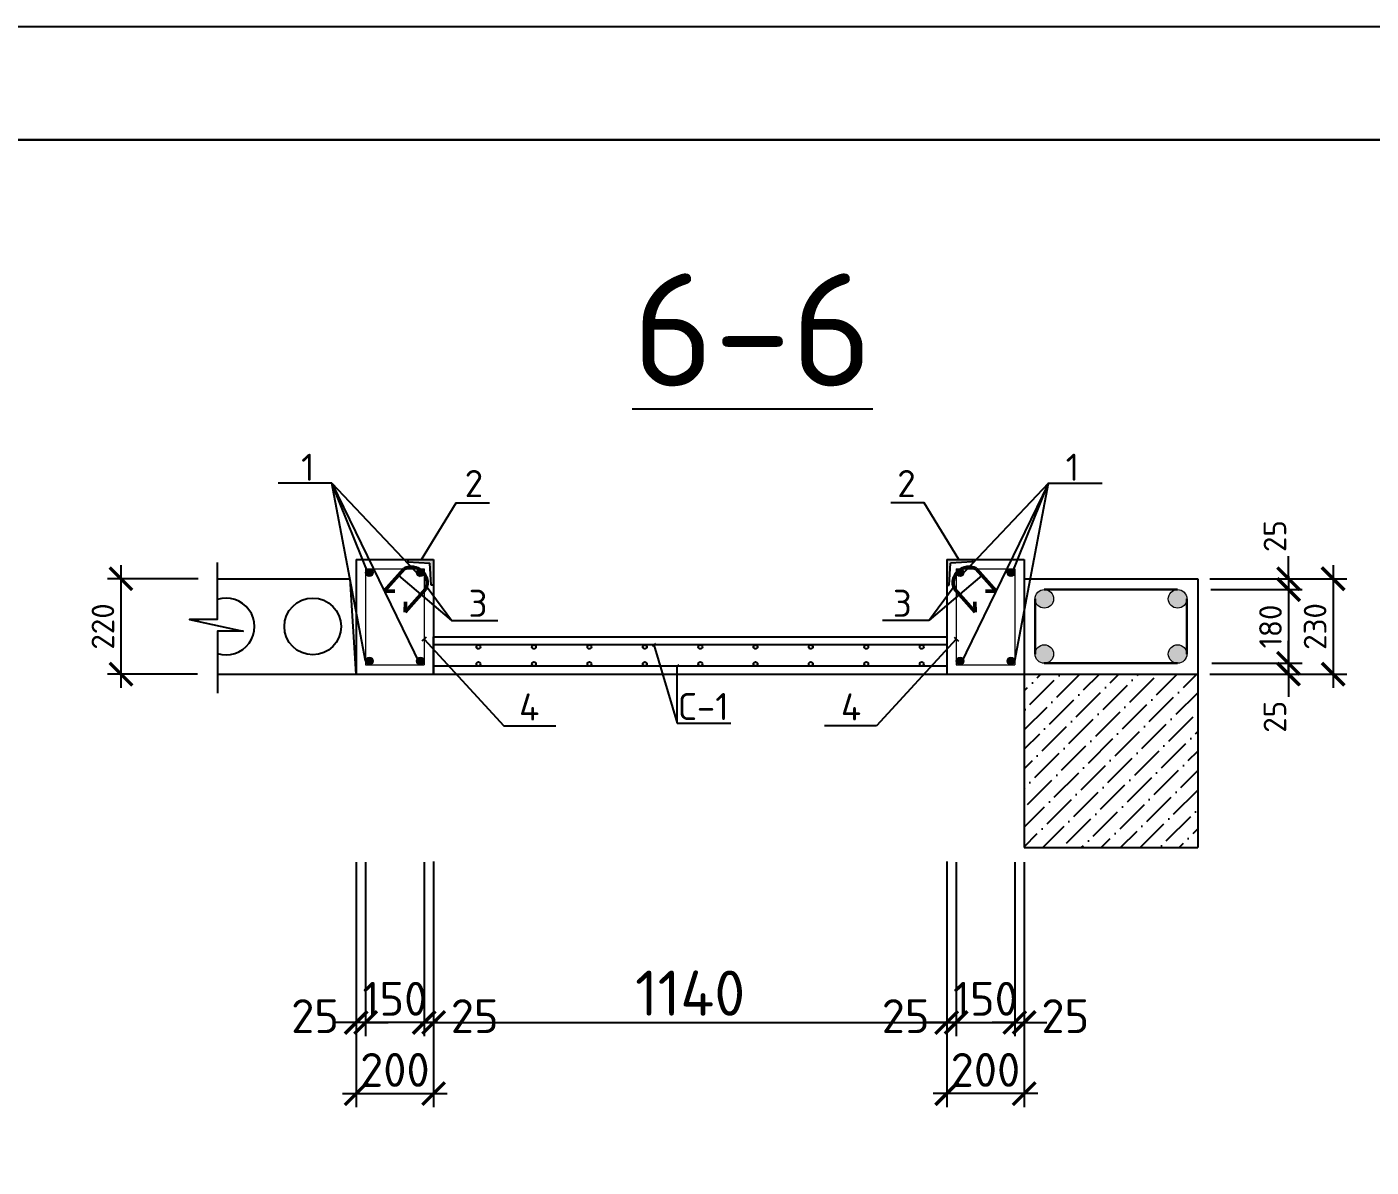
# Model space of a CAD drawing. Header units: millimetres. Extents: x 572274 to 2241483, y -888675 to -304135.
# Drawn here: x 1695930 to 1701883, y -620858 to -615807 of the extents above; entities that cross this region are included whole.
import ezdxf

# ---------------------------------------------------------------- set-up
doc = ezdxf.new("R2010")
doc.units = ezdxf.units.MM
doc.layers.add('CP-NAME', color=7, linetype='Continuous')
for name, color, linetype, lineweight in [('TOLSHINA', 5, 'Continuous', 20), ('откосы', 161, 'Continuous', 15), ('Размер', 150, 'Continuous', 5)]:
    doc.layers.add(name, color=color, linetype=linetype, lineweight=lineweight)
doc.styles.get("Standard").update_dxf_attribs({"font": 'isocpeur.ttf'})
doc.dimstyles.new('Copy(2) of ISO-25', dxfattribs={"dimtxt": 300, "dimasz": 180, "dimexe": 60, "dimexo": 0, "dimgap": 80, "dimtad": 1, "dimtxsty": 'Standard', "dimblk": 'ARCHTICK', "dimcen": 150, "dimdle": 60, "dimazin": 0, "dimtfac": 1, "dimtmove": 0, "dimatfit": 3, "dimfxl": 60, "dimarcsym": 0})

# ---------------------------------------------------------------- blocks, each defined once
blk = doc.blocks.new('_ArchTick')
at = {"color": 0, "linetype": 'ByBlock', "const_width": 0.15}
blk.add_lwpolyline([(-0.5, -0.5), (0.5, 0.5)], dxfattribs=at)
blk = doc.blocks.new('*D1065')
at = {"layer": 'Defpoints', "color": 0, "lineweight": 25, "transparency": 16777216}
for p in [(1697731.2, -619503.4), (1700003.2, -619503.4), (1700003.2, -620217.2)]:
    blk.add_point(p, dxfattribs=at)
at = {"layer": 'Размер', "color": 0, "lineweight": -2, "transparency": 16777216}
for p, q in [((1697731.2, -619503.4), (1697731.2, -620277.2)), ((1700003.2, -619503.4), (1700003.2, -620277.2)), ((1697671.2, -620217.2), (1700063.2, -620217.2))]:
    blk.add_line(p, q, dxfattribs=at)
at = {"layer": 'Размер', "color": 0, "lineweight": -2, "transparency": 16777216, "xscale": 100, "yscale": 100, "zscale": 100, "rotation": 180}
blk.add_blockref('_ArchTick', (1697731.2, -620217.2), dxfattribs=at)
at = {"layer": 'Размер', "color": 0, "lineweight": -2, "transparency": 16777216, "xscale": 100, "yscale": 100, "zscale": 100}
blk.add_blockref('_ArchTick', (1700003.2, -620217.2), dxfattribs=at)
at = {"layer": 'Размер', "color": 0, "transparency": 16777216, "insert": (1698867.2, -620087.2), "char_height": 220, "attachment_point": 5}
blk.add_mtext('{\\H0.9091x;1140}', dxfattribs=at)
blk = doc.blocks.new('*D1048')
at = {"layer": 'Defpoints', "color": 0, "lineweight": 25, "transparency": 16777216}
for p in [(1701173.5, -618299.8), (1701177.5, -618626.4), (1701517, -618626.4)]:
    blk.add_point(p, dxfattribs=at)
at = {"layer": 'Размер', "color": 0, "lineweight": -2, "transparency": 16777216}
for p, q in [((1701517, -618239.8), (1701517, -618686.4)), ((1701173.5, -618299.8), (1701577, -618299.8)), ((1701177.5, -618626.4), (1701577, -618626.4))]:
    blk.add_line(p, q, dxfattribs=at)
at = {"layer": 'Размер', "color": 0, "lineweight": -2, "transparency": 16777216, "xscale": 100, "yscale": 100, "zscale": 100}
for p, rotation in [((1701517, -618299.8), 90), ((1701517, -618626.4), 270)]:
    blk.add_blockref('_ArchTick', p, dxfattribs=dict(at, rotation=rotation))
at = {"layer": 'Размер', "color": 0, "transparency": 16777216, "insert": (1701437, -618463.1), "char_height": 220, "attachment_point": 5, "rotation": 90}
blk.add_mtext('{\\H0.4545x;180}', dxfattribs=at)
blk = doc.blocks.new('*D1049')
at = {"layer": 'Defpoints', "color": 0, "lineweight": 25, "transparency": 16777216}
for p in [(1701177.5, -618626.4), (1701517, -618626.4), (1701168.2, -618674.4)]:
    blk.add_point(p, dxfattribs=at)
at = {"layer": 'Размер', "color": 0, "lineweight": -2, "transparency": 16777216}
for p, q in [((1701517, -618626.4), (1701517, -618526.4)), ((1701177.5, -618626.4), (1701577, -618626.4)), ((1701517, -618674.4), (1701517, -618626.4)), ((1701168.2, -618674.4), (1701577, -618674.4)), ((1701517, -618674.4), (1701517, -618774.4))]:
    blk.add_line(p, q, dxfattribs=at)
at = {"layer": 'Размер', "color": 0, "lineweight": -2, "transparency": 16777216, "xscale": 100, "yscale": 100, "zscale": 100}
for p, rotation in [((1701517, -618626.4), 270), ((1701517, -618674.4), 90)]:
    blk.add_blockref('_ArchTick', p, dxfattribs=dict(at, rotation=rotation))
at = {"layer": 'Размер', "color": 0, "transparency": 16777216, "insert": (1701456.6, -618863.3), "char_height": 220, "attachment_point": 5, "rotation": 90}
blk.add_mtext('{\\H0.4545x;25}', dxfattribs=at)
blk = doc.blocks.new('*D1050')
at = {"layer": 'Defpoints', "color": 0, "lineweight": 25, "transparency": 16777216}
for p in [(1701168.2, -618251.8), (1701177.5, -618299.8), (1701517, -618299.8)]:
    blk.add_point(p, dxfattribs=at)
at = {"layer": 'Размер', "color": 0, "lineweight": -2, "transparency": 16777216}
for p, q in [((1701517, -618251.8), (1701517, -618151.8)), ((1701168.2, -618251.8), (1701577, -618251.8)), ((1701517, -618251.8), (1701517, -618299.8)), ((1701177.5, -618299.8), (1701577, -618299.8)), ((1701517, -618299.8), (1701517, -618399.8))]:
    blk.add_line(p, q, dxfattribs=at)
at = {"layer": 'Размер', "color": 0, "lineweight": -2, "transparency": 16777216, "xscale": 100, "yscale": 100, "zscale": 100}
for p, rotation in [((1701517, -618251.8), 270), ((1701517, -618299.8), 90)]:
    blk.add_blockref('_ArchTick', p, dxfattribs=dict(at, rotation=rotation))
at = {"layer": 'Размер', "color": 0, "transparency": 16777216, "insert": (1701456.6, -618062.9), "char_height": 220, "attachment_point": 5, "rotation": 90}
blk.add_mtext('{\\H0.4545x;25}', dxfattribs=at)
blk = doc.blocks.new('*D1051')
at = {"layer": 'Defpoints', "color": 0, "lineweight": 25, "transparency": 16777216}
for p in [(1701372.6, -618251.8), (1701374.9, -618674.4), (1701714.4, -618674.4)]:
    blk.add_point(p, dxfattribs=at)
at = {"layer": 'Размер', "color": 0, "lineweight": -2, "transparency": 16777216}
for p, q in [((1701714.4, -618191.8), (1701714.4, -618734.4)), ((1701372.6, -618251.8), (1701774.4, -618251.8)), ((1701374.9, -618674.4), (1701774.4, -618674.4))]:
    blk.add_line(p, q, dxfattribs=at)
at = {"layer": 'Размер', "color": 0, "lineweight": -2, "transparency": 16777216, "xscale": 100, "yscale": 100, "zscale": 100}
for p, rotation in [((1701714.4, -618251.8), 90), ((1701714.4, -618674.4), 270)]:
    blk.add_blockref('_ArchTick', p, dxfattribs=dict(at, rotation=rotation))
at = {"layer": 'Размер', "color": 0, "transparency": 16777216, "insert": (1701634.4, -618463.1), "char_height": 220, "attachment_point": 5, "rotation": 90}
blk.add_mtext('{\\H0.4545x;230}', dxfattribs=at)
blk = doc.blocks.new('*D1052')
at = {"layer": 'Defpoints', "color": 0, "lineweight": 25, "transparency": 16777216}
for p in [(1696688.5, -618251.8), (1696346.7, -618674.4), (1696686.2, -618674.4)]:
    blk.add_point(p, dxfattribs=at)
at = {"layer": 'Размер', "color": 0, "lineweight": -2, "transparency": 16777216}
for p, q in [((1696346.7, -618191.8), (1696346.7, -618734.4)), ((1696688.5, -618251.8), (1696286.7, -618251.8)), ((1696686.2, -618674.4), (1696286.7, -618674.4))]:
    blk.add_line(p, q, dxfattribs=at)
at = {"layer": 'Размер', "color": 0, "lineweight": -2, "transparency": 16777216, "xscale": 100, "yscale": 100, "zscale": 100}
for p, rotation in [((1696346.7, -618251.8), 90), ((1696346.7, -618674.4), 270)]:
    blk.add_blockref('_ArchTick', p, dxfattribs=dict(at, rotation=rotation))
at = {"layer": 'Размер', "color": 0, "transparency": 16777216, "insert": (1696266.7, -618463.1), "char_height": 220, "attachment_point": 5, "rotation": 90}
blk.add_mtext('{\\H0.4545x;220}', dxfattribs=at)
blk = doc.blocks.new('*D1053')
at = {"layer": 'Defpoints', "color": 0, "lineweight": 25, "transparency": 16777216}
for p in [(1697429.9, -619507.3), (1697689.4, -619507.3), (1697429.9, -620217.2)]:
    blk.add_point(p, dxfattribs=at)
at = {"layer": 'Размер', "color": 0, "lineweight": -2, "transparency": 16777216}
for p, q in [((1697429.9, -619507.3), (1697429.9, -620277.2)), ((1697689.4, -619507.3), (1697689.4, -620277.2)), ((1697749.4, -620217.2), (1697369.9, -620217.2))]:
    blk.add_line(p, q, dxfattribs=at)
at = {"layer": 'Размер', "color": 0, "lineweight": -2, "transparency": 16777216, "xscale": 100, "yscale": 100, "zscale": 100, "rotation": 180}
blk.add_blockref('_ArchTick', (1697429.9, -620217.2), dxfattribs=at)
at = {"layer": 'Размер', "color": 0, "lineweight": -2, "transparency": 16777216, "xscale": 100, "yscale": 100, "zscale": 100}
blk.add_blockref('_ArchTick', (1697689.4, -620217.2), dxfattribs=at)
at = {"layer": 'Размер', "color": 0, "transparency": 16777216, "insert": (1697559.6, -620112.2), "char_height": 220, "attachment_point": 5}
blk.add_mtext('{\\H0.6818x;150}', dxfattribs=at)
blk = doc.blocks.new('*D1066')
at = {"layer": 'Defpoints', "color": 0, "lineweight": 25, "transparency": 16777216}
for p in [(1697689.4, -619507.3), (1697731.2, -619503.4), (1697731.2, -620217.2)]:
    blk.add_point(p, dxfattribs=at)
at = {"layer": 'Размер', "color": 0, "lineweight": -2, "transparency": 16777216}
for p, q in [((1697689.4, -619507.3), (1697689.4, -620277.2)), ((1697731.2, -619503.4), (1697731.2, -620277.2)), ((1697689.4, -620217.2), (1697589.4, -620217.2)), ((1697689.4, -620217.2), (1697731.2, -620217.2)), ((1697731.2, -620217.2), (1697831.2, -620217.2))]:
    blk.add_line(p, q, dxfattribs=at)
at = {"layer": 'Размер', "color": 0, "lineweight": -2, "transparency": 16777216, "xscale": 100, "yscale": 100, "zscale": 100}
blk.add_blockref('_ArchTick', (1697689.4, -620217.2), dxfattribs=at)
at = {"layer": 'Размер', "color": 0, "lineweight": -2, "transparency": 16777216, "xscale": 100, "yscale": 100, "zscale": 100, "rotation": 180}
blk.add_blockref('_ArchTick', (1697731.2, -620217.2), dxfattribs=at)
at = {"layer": 'Размер', "color": 0, "transparency": 16777216, "insert": (1697913.1, -620188.9), "char_height": 220, "attachment_point": 5}
blk.add_mtext('{\\H0.6818x;25}', dxfattribs=at)
blk = doc.blocks.new('*D1067')
at = {"layer": 'Defpoints', "color": 0, "lineweight": 25, "transparency": 16777216}
for p in [(1697388.1, -619507.3), (1697429.9, -619507.3), (1697388.1, -620217.2)]:
    blk.add_point(p, dxfattribs=at)
at = {"layer": 'Размер', "color": 0, "lineweight": -2, "transparency": 16777216}
for p, q in [((1697388.1, -619507.3), (1697388.1, -620277.2)), ((1697429.9, -619507.3), (1697429.9, -620277.2)), ((1697388.1, -620217.2), (1697288.1, -620217.2)), ((1697429.9, -620217.2), (1697388.1, -620217.2)), ((1697429.9, -620217.2), (1697529.9, -620217.2))]:
    blk.add_line(p, q, dxfattribs=at)
at = {"layer": 'Размер', "color": 0, "lineweight": -2, "transparency": 16777216, "xscale": 100, "yscale": 100, "zscale": 100}
blk.add_blockref('_ArchTick', (1697388.1, -620217.2), dxfattribs=at)
at = {"layer": 'Размер', "color": 0, "lineweight": -2, "transparency": 16777216, "xscale": 100, "yscale": 100, "zscale": 100, "rotation": 180}
blk.add_blockref('_ArchTick', (1697429.9, -620217.2), dxfattribs=at)
at = {"layer": 'Размер', "color": 0, "transparency": 16777216, "insert": (1697206.2, -620188.9), "char_height": 220, "attachment_point": 5}
blk.add_mtext('{\\H0.6818x;25}', dxfattribs=at)
blk = doc.blocks.new('*D1054')
at = {"layer": 'Defpoints', "color": 0, "lineweight": 25, "transparency": 16777216}
for p in [(1697388.1, -620009.6), (1697731.2, -620009.6), (1697731.2, -620532.2)]:
    blk.add_point(p, dxfattribs=at)
at = {"layer": 'Размер', "color": 0, "lineweight": -2, "transparency": 16777216}
for p, q in [((1697388.1, -620009.6), (1697388.1, -620592.2)), ((1697731.2, -620009.6), (1697731.2, -620592.2)), ((1697328.1, -620532.2), (1697791.2, -620532.2))]:
    blk.add_line(p, q, dxfattribs=at)
at = {"layer": 'Размер', "color": 0, "lineweight": -2, "transparency": 16777216, "xscale": 100, "yscale": 100, "zscale": 100, "rotation": 180}
blk.add_blockref('_ArchTick', (1697388.1, -620532.2), dxfattribs=at)
at = {"layer": 'Размер', "color": 0, "lineweight": -2, "transparency": 16777216, "xscale": 100, "yscale": 100, "zscale": 100}
blk.add_blockref('_ArchTick', (1697731.2, -620532.2), dxfattribs=at)
at = {"layer": 'Размер', "color": 0, "transparency": 16777216, "insert": (1697559.6, -620427.2), "char_height": 220, "attachment_point": 5}
blk.add_mtext('{\\H0.6818x;200}', dxfattribs=at)
blk = doc.blocks.new('*D1055')
at = {"layer": 'Defpoints', "color": 0, "lineweight": 25, "transparency": 16777216}
for p in [(1700045, -619507.3), (1700304.5, -619507.3), (1700304.5, -620217.2)]:
    blk.add_point(p, dxfattribs=at)
at = {"layer": 'Размер', "color": 0, "lineweight": -2, "transparency": 16777216}
for p, q in [((1700045, -619507.3), (1700045, -620277.2)), ((1700304.5, -619507.3), (1700304.5, -620277.2)), ((1699985, -620217.2), (1700364.5, -620217.2))]:
    blk.add_line(p, q, dxfattribs=at)
at = {"layer": 'Размер', "color": 0, "lineweight": -2, "transparency": 16777216, "xscale": 100, "yscale": 100, "zscale": 100, "rotation": 180}
blk.add_blockref('_ArchTick', (1700045, -620217.2), dxfattribs=at)
at = {"layer": 'Размер', "color": 0, "lineweight": -2, "transparency": 16777216, "xscale": 100, "yscale": 100, "zscale": 100}
blk.add_blockref('_ArchTick', (1700304.5, -620217.2), dxfattribs=at)
at = {"layer": 'Размер', "color": 0, "transparency": 16777216, "insert": (1700174.8, -620112.2), "char_height": 220, "attachment_point": 5}
blk.add_mtext('{\\H0.6818x;150}', dxfattribs=at)
blk = doc.blocks.new('*D1056')
at = {"layer": 'Defpoints', "color": 0, "lineweight": 25, "transparency": 16777216}
for p in [(1700003.2, -619503.4), (1700045, -619507.3), (1700003.2, -620217.2)]:
    blk.add_point(p, dxfattribs=at)
at = {"layer": 'Размер', "color": 0, "lineweight": -2, "transparency": 16777216}
for p, q in [((1700003.2, -619503.4), (1700003.2, -620277.2)), ((1700045, -619507.3), (1700045, -620277.2)), ((1700003.2, -620217.2), (1699903.2, -620217.2)), ((1700045, -620217.2), (1700003.2, -620217.2)), ((1700045, -620217.2), (1700145, -620217.2))]:
    blk.add_line(p, q, dxfattribs=at)
at = {"layer": 'Размер', "color": 0, "lineweight": -2, "transparency": 16777216, "xscale": 100, "yscale": 100, "zscale": 100}
blk.add_blockref('_ArchTick', (1700003.2, -620217.2), dxfattribs=at)
at = {"layer": 'Размер', "color": 0, "lineweight": -2, "transparency": 16777216, "xscale": 100, "yscale": 100, "zscale": 100, "rotation": 180}
blk.add_blockref('_ArchTick', (1700045, -620217.2), dxfattribs=at)
at = {"layer": 'Размер', "color": 0, "transparency": 16777216, "insert": (1699821.3, -620188.9), "char_height": 220, "attachment_point": 5}
blk.add_mtext('{\\H0.6818x;25}', dxfattribs=at)
blk = doc.blocks.new('*D1057')
at = {"layer": 'Defpoints', "color": 0, "lineweight": 25, "transparency": 16777216}
for p in [(1700304.5, -619507.3), (1700346.3, -619507.3), (1700346.3, -620217.2)]:
    blk.add_point(p, dxfattribs=at)
at = {"layer": 'Размер', "color": 0, "lineweight": -2, "transparency": 16777216}
for p, q in [((1700304.5, -619507.3), (1700304.5, -620277.2)), ((1700346.3, -619507.3), (1700346.3, -620277.2)), ((1700304.5, -620217.2), (1700204.5, -620217.2)), ((1700304.5, -620217.2), (1700346.3, -620217.2)), ((1700346.3, -620217.2), (1700446.3, -620217.2))]:
    blk.add_line(p, q, dxfattribs=at)
at = {"layer": 'Размер', "color": 0, "lineweight": -2, "transparency": 16777216, "xscale": 100, "yscale": 100, "zscale": 100}
blk.add_blockref('_ArchTick', (1700304.5, -620217.2), dxfattribs=at)
at = {"layer": 'Размер', "color": 0, "lineweight": -2, "transparency": 16777216, "xscale": 100, "yscale": 100, "zscale": 100, "rotation": 180}
blk.add_blockref('_ArchTick', (1700346.3, -620217.2), dxfattribs=at)
at = {"layer": 'Размер', "color": 0, "transparency": 16777216, "insert": (1700528.2, -620188.9), "char_height": 220, "attachment_point": 5}
blk.add_mtext('{\\H0.6818x;25}', dxfattribs=at)
blk = doc.blocks.new('*D1058')
at = {"layer": 'Defpoints', "color": 0, "lineweight": 25, "transparency": 16777216}
for p in [(1700003.2, -620009.6), (1700346.3, -620009.6), (1700003.2, -620532.2)]:
    blk.add_point(p, dxfattribs=at)
at = {"layer": 'Размер', "color": 0, "lineweight": -2, "transparency": 16777216}
for p, q in [((1700003.2, -620009.6), (1700003.2, -620592.2)), ((1700346.3, -620009.6), (1700346.3, -620592.2)), ((1700406.3, -620532.2), (1699943.2, -620532.2))]:
    blk.add_line(p, q, dxfattribs=at)
at = {"layer": 'Размер', "color": 0, "lineweight": -2, "transparency": 16777216, "xscale": 100, "yscale": 100, "zscale": 100, "rotation": 180}
blk.add_blockref('_ArchTick', (1700003.2, -620532.2), dxfattribs=at)
at = {"layer": 'Размер', "color": 0, "lineweight": -2, "transparency": 16777216, "xscale": 100, "yscale": 100, "zscale": 100}
blk.add_blockref('_ArchTick', (1700346.3, -620532.2), dxfattribs=at)
at = {"layer": 'Размер', "color": 0, "transparency": 16777216, "insert": (1700174.8, -620427.2), "char_height": 220, "attachment_point": 5}
blk.add_mtext('{\\H0.6818x;200}', dxfattribs=at)

msp = doc.modelspace()

# ---------------------------------------------------------------- hatches: boundary and pattern name
at = {"lineweight": 25}
for points in [[(1697731.154, -618166.138), (1697616.925, -618166.138), (1697616.925, -618177.155), (1697714.124, -618183.168), (1697720.136, -618280.367), (1697731.154, -618280.367)], [(1700003.237, -618166.138), (1700117.466, -618166.138), (1700117.466, -618177.155), (1700020.267, -618183.168), (1700014.254, -618280.367), (1700003.237, -618280.367)]]:
    msp.add_hatch(color=256, dxfattribs=at).paths.add_polyline_path(points)
h = msp.add_hatch()
h.set_pattern_fill('ANSI36', color=256, scale=19.209002)
h.set_pattern_definition([(45, (-236628.805, -315874.546), (32.3440795, 118.5949582), [152.471453, -30.4942906, 0, -30.4942906])])
h.paths.add_polyline_path([(1701114.648, -618674.417), (1700346.288, -618674.417), (1700346.288, -619442.777), (1701114.648, -619442.777)])
at = {"layer": 'TOLSHINA'}
h = msp.add_hatch(color=12, dxfattribs=at)
edge = h.paths.add_edge_path()
edge.add_ellipse((1697447.078, -618224.822), major_axis=(-11.949, 11.949), ratio=1, start_angle=225, end_angle=405)
edge.add_ellipse((1697447.078, -618224.822), major_axis=(11.949, 11.949), ratio=1, start_angle=135, end_angle=315)
h = msp.add_hatch(color=12, dxfattribs=at)
edge = h.paths.add_edge_path()
edge.add_ellipse((1697672.178, -618224.822), major_axis=(11.949, 11.949), ratio=1, start_angle=-45, end_angle=135, ccw=False)
edge.add_ellipse((1697672.178, -618224.822), major_axis=(-11.949, 11.949), ratio=1, start_angle=45, end_angle=225, ccw=False)
h = msp.add_hatch(color=12, dxfattribs=at)
edge = h.paths.add_edge_path()
edge.add_ellipse((1700062.212, -618224.822), major_axis=(-11.949, 11.949), ratio=1, start_angle=225, end_angle=405)
edge.add_ellipse((1700062.212, -618224.822), major_axis=(11.949, 11.949), ratio=1, start_angle=135, end_angle=315)
h = msp.add_hatch(color=12, dxfattribs=at)
edge = h.paths.add_edge_path()
edge.add_ellipse((1700287.313, -618224.822), major_axis=(11.949, 11.949), ratio=1, start_angle=-45, end_angle=135, ccw=False)
edge.add_ellipse((1700287.313, -618224.822), major_axis=(-11.949, 11.949), ratio=1, start_angle=45, end_angle=225, ccw=False)
h = msp.add_hatch(color=0, dxfattribs=at)
edge = h.paths.add_edge_path()
edge.add_ellipse((1700435.393, -618340.924), major_axis=(29.049, 29.049), ratio=1, start_angle=315, end_angle=495)
edge.add_ellipse((1700435.393, -618340.924), major_axis=(29.049, 29.049), ratio=1, start_angle=135, end_angle=315)
h = msp.add_hatch(color=0, dxfattribs=at)
edge = h.paths.add_edge_path()
edge.add_ellipse((1701025.544, -618340.924), major_axis=(-29.049, 29.049), ratio=1, start_angle=-135, end_angle=45, ccw=False)
edge.add_ellipse((1701025.544, -618340.924), major_axis=(-29.049, 29.049), ratio=1, start_angle=45, end_angle=225, ccw=False)
h = msp.add_hatch(color=0, dxfattribs=at)
edge = h.paths.add_edge_path()
edge.add_ellipse((1700435.393, -618585.313), major_axis=(29.049, -29.049), ratio=1, start_angle=-135, end_angle=45, ccw=False)
edge.add_ellipse((1700435.393, -618585.313), major_axis=(29.049, -29.049), ratio=1, start_angle=45, end_angle=225, ccw=False)
h = msp.add_hatch(color=0, dxfattribs=at)
edge = h.paths.add_edge_path()
edge.add_ellipse((1701025.544, -618585.313), major_axis=(-29.049, -29.049), ratio=1, start_angle=315, end_angle=495)
edge.add_ellipse((1701025.544, -618585.313), major_axis=(-29.049, -29.049), ratio=1, start_angle=135, end_angle=315)
h = msp.add_hatch(color=12, dxfattribs=at)
edge = h.paths.add_edge_path()
edge.add_ellipse((1697447.078, -618615.733), major_axis=(-11.949, -11.949), ratio=1, start_angle=-45, end_angle=135, ccw=False)
edge.add_ellipse((1697447.078, -618615.733), major_axis=(11.949, -11.949), ratio=1, start_angle=45, end_angle=225, ccw=False)
h = msp.add_hatch(color=12, dxfattribs=at)
edge = h.paths.add_edge_path()
edge.add_ellipse((1697672.178, -618615.733), major_axis=(11.949, -11.949), ratio=1, start_angle=225, end_angle=405)
edge.add_ellipse((1697672.178, -618615.733), major_axis=(-11.949, -11.949), ratio=1, start_angle=135, end_angle=315)
h = msp.add_hatch(color=12, dxfattribs=at)
edge = h.paths.add_edge_path()
edge.add_ellipse((1700062.212, -618615.733), major_axis=(-11.949, -11.949), ratio=1, start_angle=-45, end_angle=135, ccw=False)
edge.add_ellipse((1700062.212, -618615.733), major_axis=(11.949, -11.949), ratio=1, start_angle=45, end_angle=225, ccw=False)
h = msp.add_hatch(color=12, dxfattribs=at)
edge = h.paths.add_edge_path()
edge.add_ellipse((1700287.313, -618615.733), major_axis=(11.949, -11.949), ratio=1, start_angle=225, end_angle=405)
edge.add_ellipse((1700287.313, -618615.733), major_axis=(-11.949, -11.949), ratio=1, start_angle=135, end_angle=315)

# ---------------------------------------------------------------- linework, layer by layer
at = {"lineweight": 25}
for p, q in [((1697280.967, -617828.737), (1697042.409, -617828.737)), ((1697430.18, -618615.733), (1697280.967, -617828.737)), ((1697447.078, -618241.72), (1697280.967, -617828.737)), ((1697280.967, -617828.737), (1697672.178, -618241.72)), ((1697280.967, -617828.737), (1697672.178, -618632.631)), ((1700453.423, -617828.737), (1700062.212, -618241.72)), ((1700453.423, -617828.737), (1700062.212, -618632.631)), ((1700287.313, -618241.72), (1700453.423, -617828.737)), ((1700304.211, -618615.733), (1700453.423, -617828.737)), ((1700453.423, -617828.737), (1700691.982, -617828.737)), ((1697388.102, -618166.138), (1697731.154, -618166.138)), ((1697388.102, -618166.138), (1697388.102, -618674.417)), ((1697616.925, -618166.138), (1697616.925, -618177.155)), ((1697731.154, -618166.138), (1697731.154, -618674.417)), ((1700003.237, -618166.138), (1700346.288, -618166.138)), ((1700003.237, -618166.138), (1700003.237, -618674.417)), ((1700117.466, -618166.138), (1700117.466, -618177.155)), ((1700346.288, -618166.138), (1700346.288, -618674.417)), ((1697616.925, -618177.155), (1697714.124, -618183.168)), ((1697720.136, -618280.367), (1697714.124, -618183.168)), ((1700014.254, -618280.367), (1700020.267, -618183.168)), ((1700117.466, -618177.155), (1700020.267, -618183.168)), ((1697575.657, -618236.668), (1697810.513, -618436.622)), ((1697731.154, -618280.367), (1697720.136, -618280.367)), ((1700158.733, -618236.668), (1699923.877, -618436.622)), ((1700003.237, -618280.367), (1700014.254, -618280.367)), ((1697810.513, -618436.622), (1697702.646, -618290.366)), ((1699923.877, -618436.622), (1700031.744, -618290.366)), ((1697810.513, -618436.622), (1698015.567, -618436.622)), ((1699923.877, -618436.622), (1699718.823, -618436.622)), ((1697698.555, -618510.141), (1697679.501, -618528.338)), ((1697689.367, -618519.087), (1698042.476, -618902.81)), ((1697731.154, -618674.417), (1697731.154, -618508.434)), ((1700045.023, -618519.087), (1699691.915, -618902.81)), ((1700035.836, -618510.141), (1700054.889, -618528.338)), ((1700003.237, -618544.562), (1697731.154, -618544.562)), ((1700003.237, -618544.562), (1697731.154, -618544.562)), ((1698713.09, -618538.939), (1698699.146, -618550.061)), ((1698706.04, -618544.562), (1698810, -618890.722)), ((1700003.237, -618638.29), (1697731.154, -618638.29)), ((1700003.237, -618638.29), (1697731.154, -618638.29)), ((1698816.925, -618632.667), (1698802.981, -618643.789)), ((1698810, -618890.722), (1698810, -618638.29)), ((1697388.102, -618674.417), (1697731.154, -618674.417)), ((1700003.237, -618674.417), (1700346.288, -618674.417)), ((1698042.476, -618902.81), (1698272.184, -618902.81)), ((1698810, -618890.722), (1699047.623, -618890.722)), ((1699691.915, -618902.81), (1699462.206, -618902.81))]:
    msp.add_line(p, q, dxfattribs=at)
for p, q in [((1696773.238, -618251.819), (1697361.407, -618251.819)), ((1697388.102, -618251.819), (1697388.102, -618674.417)), ((1700003.237, -618251.819), (1700003.237, -618674.417)), ((1700346.288, -618251.819), (1700346.288, -619442.777)), ((1700346.288, -618251.819), (1701114.648, -618251.819)), ((1701114.648, -618251.819), (1701114.648, -619442.777)), ((1697731.154, -618508.434), (1700003.237, -618508.434)), ((1696773.454, -618674.417), (1700346.288, -618674.417)), ((1700346.288, -618674.417), (1701114.648, -618674.417)), ((1700346.288, -619442.777), (1701114.648, -619442.777))]:
    msp.add_line(p, q)
at = {"lineweight": 50}
for p, q in [((1697513.415, -618306.39), (1697559.447, -618306.39)), ((1700220.976, -618306.39), (1700174.943, -618306.39)), ((1697605.229, -618399.491), (1697606.016, -618353.465)), ((1700129.161, -618399.491), (1700128.374, -618353.465))]:
    msp.add_line(p, q, dxfattribs=at)
at = {"lineweight": 30}
for p, q in [((1700394.311, -618585.313), (1700394.311, -618340.924)), ((1700435.393, -618299.842), (1701025.544, -618299.842)), ((1701066.626, -618340.924), (1701066.626, -618585.313)), ((1701025.544, -618626.395), (1700435.393, -618626.395))]:
    msp.add_line(p, q, dxfattribs=at)
at = {"lineweight": 25, "ltscale": 100}
msp.add_lwpolyline([(1679568.382, -645507.415), (1721568.382, -645507.415), (1721568.382, -615807.415), (1679568.382, -615807.415)], close=True, dxfattribs=at)
at = {"color": 1, "lineweight": 30}
msp.add_lwpolyline([(1681568.382, -645007.415), (1721068.382, -645007.415), (1721068.382, -616307.415), (1681568.382, -616307.415)], close=True, dxfattribs=at)
at = {"lineweight": 25}
for points in [[(1697677.787, -618166.138), (1697830.8, -617915.103), (1697978.275, -617915.103)], [(1700056.603, -618166.138), (1699903.59, -617915.103), (1699756.115, -617915.103)], [(1696773.238, -618180.524), (1696773.238, -618432.392), (1696650.363, -618432.392), (1696888.119, -618484.318), (1696773.454, -618484.318), (1696773.454, -618758.982)], [(1697388.102, -618674.417), (1697361.407, -618251.819)]]:
    msp.add_lwpolyline(points, dxfattribs=at)
at = {"lineweight": 50}
for points in [[(1697601.316, -618207.924), (1697512.695, -618307.197)], [(1700133.074, -618207.924), (1700221.696, -618307.197)], [(1697696.624, -618297.112), (1697605.229, -618399.491)], [(1700037.766, -618297.112), (1700129.161, -618399.491)]]:
    msp.add_lwpolyline(points, dxfattribs=at)
msp.add_circle((1697196.012, -618463.118), 125.709)
at = {"lineweight": 25}
for centre in [(1697929.692, -618553.577), (1698175.295, -618553.577), (1698420.897, -618553.577), (1698666.499, -618553.553), (1698912.101, -618553.553), (1699156.393, -618553.553), (1699401.339, -618553.577), (1699646.941, -618553.577), (1699892.544, -618553.577), (1697929.692, -618629.275), (1698175.295, -618629.275), (1698420.897, -618629.275), (1698666.499, -618629.298), (1698912.101, -618629.298), (1699156.393, -618629.298), (1699401.339, -618629.275), (1699646.941, -618629.275), (1699892.544, -618629.275)]:
    msp.add_circle(centre, 9.015, dxfattribs=at)
at = {"lineweight": 50}
for centre, start, end in [((1697633.085, -618269.493), 336.5065864, 117.2933247), ((1700101.305, -618269.493), 62.7066753, 203.4934136)]:
    msp.add_arc(centre, 69.282, start, end, dxfattribs=at)
for start, end in [(252.2242969, 107.8793915), (165.8519789, 169.701307)]:
    msp.add_arc((1696811.832, -618463.118), 125.709, start, end)
at = {"layer": 'TOLSHINA', "color": 12}
for p, q in [((1697429.888, -618207.924), (1697689.367, -618207.924)), ((1697429.888, -618207.924), (1697429.888, -618632.631)), ((1697689.367, -618207.924), (1697689.367, -618632.631)), ((1700045.023, -618207.924), (1700304.502, -618207.924)), ((1700045.023, -618207.924), (1700045.023, -618632.631)), ((1700304.502, -618207.924), (1700304.502, -618632.631)), ((1697429.888, -618632.631), (1697689.367, -618632.631)), ((1700045.023, -618632.631), (1700304.502, -618632.631)), ((1700003.237, -618674.417), (1700346.288, -618674.417))]:
    msp.add_line(p, q, dxfattribs=at)
for centre in [(1697447.078, -618224.822), (1697672.178, -618224.822), (1700062.212, -618224.822), (1700287.313, -618224.822), (1697447.078, -618615.733), (1697672.178, -618615.733), (1700062.212, -618615.733), (1700287.313, -618615.733)]:
    msp.add_circle(centre, 16.898, dxfattribs=at)
at = {"layer": 'TOLSHINA', "color": 0}
for centre in [(1700435.393, -618340.924), (1701025.544, -618340.924), (1700435.393, -618585.313), (1701025.544, -618585.313)]:
    msp.add_circle(centre, 41.082, dxfattribs=at)

# ---------------------------------------------------------------- texts
at = {"layer": 'CP-NAME', "insert": (1698610.815, -616899.276), "char_height": 291.6, "width": 1007.95971, "attachment_point": 1}
msp.add_mtext('{\\H1.715x;\\L6-6}', dxfattribs=at)
at = {"layer": 'откосы', "char_height": 120, "width": 153.83815, "attachment_point": 2}
for s, insert in [('{\\C0;1}', (1697174.333, -617698.077)), ('{\\C0;1}', (1700560.058, -617698.077)), ('{\\C0;2}', (1697909.441, -617770.105)), ('{\\C0;2}', (1699824.949, -617770.105)), ('{\\C0;3}', (1697927.756, -618300.545)), ('{\\C0;3}', (1699806.634, -618300.545)), ('{\\C0;4}', (1698154.67, -618759.786)), ('{\\C0;С-1}', (1698927.176, -618757.66)), ('{\\C0;4}', (1699579.721, -618759.786))]:
    msp.add_mtext(s, dxfattribs=dict(at, insert=insert))

# ---------------------------------------------------------------- dimensions: what is measured, and where the dimension line sits
at = {"layer": 'Размер'}
for base, p1, p2, angle, text, picture, middle in [((1701517.043, -618299.842), (1701168.218, -618251.819), (1701177.496, -618299.842), 90, '{\\H0.4545x;25}', '*D1050', (1701536.562, -618062.892)), ((1701517.043, -618626.395), (1701168.218, -618674.417), (1701177.496, -618626.395), 270, '{\\H0.4545x;25}', '*D1049', (1701536.562, -618863.345)), ((1697429.888, -620217.21), (1697689.367, -619507.28), (1697429.888, -619507.28), 180, '{\\H0.6818x;150}', '*D1053', (1697559.628, -620217.21)), ((1697731.154, -620217.21), (1697689.367, -619507.28), (1697731.154, -619503.441), 180, '{\\H0.6818x;25}', '*D1066', (1697913.087, -620293.908)), ((1700346.288, -620217.21), (1700304.502, -619507.28), (1700346.288, -619507.28), 180, '{\\H0.6818x;25}', '*D1057', (1700528.222, -620293.908)), ((1700003.237, -620532.156), (1700346.288, -620009.557), (1700003.237, -620009.557), 180, '{\\H0.6818x;200}', '*D1058', (1700174.762, -620532.156))]:
    dim = msp.add_linear_dim(base=base, p1=p1, p2=p2, angle=angle, text=text, dimstyle='Copy(2) of ISO-25', override={"dimtxt": 220, "dimasz": 100, "dimgap": 30, "dimtmove": 1}, dxfattribs=at)
    dim.commit()
    dim.dimension.update_dxf_attribs({"geometry": picture, "text_midpoint": middle, "dimtype": 160})
for base, p1, p2, text, picture, middle in [((1696346.658, -618674.417), (1696688.451, -618251.819), (1696686.205, -618674.417), '{\\H0.4545x;220}', '*D1052', (1696266.663, -618463.118)), ((1701517.043, -618626.395), (1701173.495, -618299.842), (1701177.496, -618626.395), '{\\H0.4545x;180}', '*D1048', (1701437.048, -618463.118)), ((1701714.424, -618674.417), (1701372.631, -618251.819), (1701374.877, -618674.417), '{\\H0.4545x;230}', '*D1051', (1701634.429, -618463.118))]:
    dim = msp.add_linear_dim(base=base, p1=p1, p2=p2, angle=90, text=text, dimstyle='Copy(2) of ISO-25', override={"dimtxt": 220, "dimasz": 100, "dimgap": 30, "dimtmove": 1}, dxfattribs=at)
    dim.commit()
    dim.dimension.update_dxf_attribs({"geometry": picture, "text_midpoint": middle})
for base, p1, p2, text, picture, middle in [((1697388.102, -620217.21), (1697429.888, -619507.28), (1697388.102, -619507.28), '{\\H0.6818x;25}', '*D1067', (1697206.168, -620293.908)), ((1700003.237, -620217.21), (1700045.023, -619507.28), (1700003.237, -619503.441), '{\\H0.6818x;25}', '*D1056', (1699821.303, -620293.908)), ((1700304.502, -620217.21), (1700045.023, -619507.28), (1700304.502, -619507.28), '{\\H0.6818x;150}', '*D1055', (1700174.762, -620217.21)), ((1697731.154, -620532.156), (1697388.102, -620009.557), (1697731.154, -620009.557), '{\\H0.6818x;200}', '*D1054', (1697559.628, -620532.156))]:
    dim = msp.add_linear_dim(base=base, p1=p1, p2=p2, text=text, dimstyle='Copy(2) of ISO-25', override={"dimtxt": 220, "dimasz": 100, "dimgap": 30, "dimtmove": 1}, dxfattribs=at)
    dim.commit()
    dim.dimension.update_dxf_attribs({"geometry": picture, "text_midpoint": middle, "dimtype": 160})
dim = msp.add_linear_dim(base=(1700003.237, -620217.21), p1=(1697731.154, -619503.441), p2=(1700003.237, -619503.441), text='{\\H0.9091x;1140}', dimstyle='Copy(2) of ISO-25', override={"dimtxt": 220, "dimasz": 100, "dimgap": 30, "dimtmove": 1}, dxfattribs=at)
dim.commit()
dim.dimension.update_dxf_attribs({"geometry": '*D1065', "text_midpoint": (1698867.195, -620087.209)})

doc.saveas('drawing.dxf')
